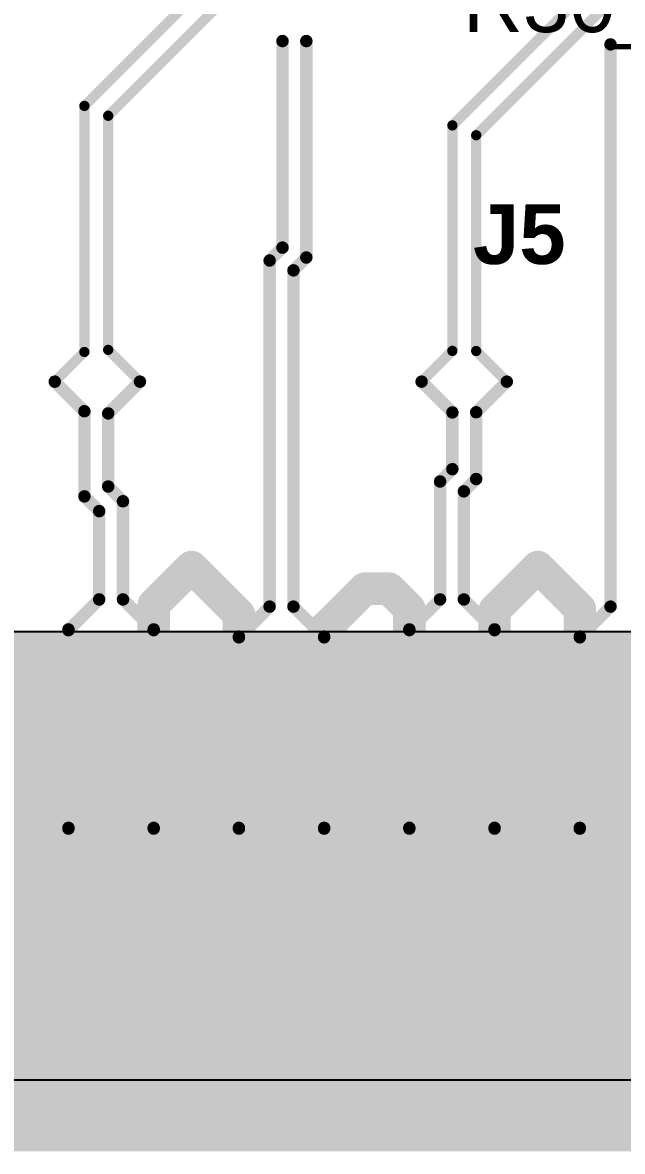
# Model space of a CAD drawing. Header units: inches. Extents: x -1.3 to 11.9, y -6.8 to 4.2.
# Drawn here: x 2.562 to 2.839, y -0.19 to 0.332 of the extents above; entities that cross this region are included whole.
import ezdxf

# ---------------------------------------------------------------- set-up
doc = ezdxf.new("R2010")
doc.units = ezdxf.units.IN
doc.header["$MEASUREMENT"] = 0
for name, color, linetype in [('02_GND1', 76, 'Continuous'), ('04_GND2', 16, 'Continuous'), ('06_GND3', 216, 'Continuous'), ('08_GND4', 136, 'Continuous'), ('09_PWR1', 136, 'Continuous'), ('10_PWR2', 136, 'Continuous'), ('11_GND5', 136, 'Continuous'), ('13_GND6', 136, 'Continuous'), ('14_SIG5', 136, 'Continuous'), ('15_GND7', 136, 'Continuous'), ('Board', 76, 'Continuous'), ('BOTTOM', 5, 'Continuous'), ('Bottom Paste', 16, 'Continuous'), ('Bottom Solder', 6, 'Continuous'), ('TOP', 1, 'Continuous'), ('Top Overlay', 2, 'Continuous'), ('Top Paste', 8, 'Continuous'), ('Top Solder', 216, 'Continuous')]:
    doc.layers.add(name, color=color, linetype=linetype)
doc.styles.add('Arial', font='', dxfattribs={"height": 0.2})
doc.styles.add('Microsoft Sans Serif_Bold', font='', dxfattribs={"height": 0.2})
doc.styles.get('Arial').set_extended_font_data('Arial')
doc.styles.get('Microsoft Sans Serif_Bold').set_extended_font_data('Microsoft Sans Serif', bold=True)

# ---------------------------------------------------------------- blocks, each defined once
blk = doc.blocks.new('PCIE_8LANE_EDGE_316')
at = {"layer": 'BOTTOM'}
for points in [[(-0.21085, -0.03098), (-0.18285, -0.03098), (-0.18285, -0.19998), (-0.21085, -0.19998)], [(-0.17148, -0.03098), (-0.14348, -0.03098), (-0.14348, -0.19998), (-0.17148, -0.19998)], [(-0.13211, -0.03098), (-0.10411, -0.03098), (-0.10411, -0.19998), (-0.13211, -0.19998)], [(-0.09274, -0.03098), (-0.06474, -0.03098), (-0.06474, -0.19998), (-0.09274, -0.19998)], [(-0.05337, -0.03098), (-0.02537, -0.03098), (-0.02537, -0.19998), (-0.05337, -0.19998)], [(-0.014, -0.03098), (0.014, -0.03098), (0.014, -0.19998), (-0.014, -0.19998)], [(0.02537, -0.03098), (0.05337, -0.03098), (0.05337, -0.19998), (0.02537, -0.19998)]]:
    blk.add_hatch(color=5, dxfattribs=at).paths.add_polyline_path(points)
at = {"layer": 'Bottom Paste'}
for points in [[(-0.21085, -0.03098), (-0.18285, -0.03098), (-0.18285, -0.19998), (-0.21085, -0.19998)], [(-0.17148, -0.03098), (-0.14348, -0.03098), (-0.14348, -0.19998), (-0.17148, -0.19998)], [(-0.13211, -0.03098), (-0.10411, -0.03098), (-0.10411, -0.19998), (-0.13211, -0.19998)], [(-0.09274, -0.03098), (-0.06474, -0.03098), (-0.06474, -0.19998), (-0.09274, -0.19998)], [(-0.05337, -0.03098), (-0.02537, -0.03098), (-0.02537, -0.19998), (-0.05337, -0.19998)], [(-0.014, -0.03098), (0.014, -0.03098), (0.014, -0.19998), (-0.014, -0.19998)], [(0.02537, -0.03098), (0.05337, -0.03098), (0.05337, -0.19998), (0.02537, -0.19998)]]:
    blk.add_hatch(color=16, dxfattribs=at).paths.add_polyline_path(points)
at = {"layer": 'Bottom Solder'}
for points in [[(-0.21485, -0.02698), (-0.17885, -0.02698), (-0.17885, -0.20398), (-0.21485, -0.20398)], [(-0.17548, -0.02698), (-0.13948, -0.02698), (-0.13948, -0.20398), (-0.17548, -0.20398)], [(-0.13611, -0.02698), (-0.10011, -0.02698), (-0.10011, -0.20398), (-0.13611, -0.20398)], [(-0.09674, -0.02698), (-0.06074, -0.02698), (-0.06074, -0.20398), (-0.09674, -0.20398)], [(-0.05737, -0.02698), (-0.02137, -0.02698), (-0.02137, -0.20398), (-0.05737, -0.20398)], [(-0.018, -0.02698), (0.018, -0.02698), (0.018, -0.20398), (-0.018, -0.20398)], [(0.02137, -0.02698), (0.05737, -0.02698), (0.05737, -0.20398), (0.02137, -0.20398)]]:
    blk.add_hatch(color=6, dxfattribs=at).paths.add_polyline_path(points)
at = {"layer": 'TOP'}
for points in [[(-0.21085, -0.03098), (-0.18285, -0.03098), (-0.18285, -0.19998), (-0.21085, -0.19998)], [(-0.17148, -0.03098), (-0.14348, -0.03098), (-0.14348, -0.19998), (-0.17148, -0.19998)], [(-0.13211, -0.03098), (-0.10411, -0.03098), (-0.10411, -0.19998), (-0.13211, -0.19998)], [(-0.09274, -0.03098), (-0.06474, -0.03098), (-0.06474, -0.19998), (-0.09274, -0.19998)], [(-0.05337, -0.03098), (-0.02537, -0.03098), (-0.02537, -0.19998), (-0.05337, -0.19998)], [(-0.014, -0.03098), (0.014, -0.03098), (0.014, -0.19998), (-0.014, -0.19998)], [(0.02537, -0.03098), (0.05337, -0.03098), (0.05337, -0.19998), (0.02537, -0.19998)]]:
    blk.add_hatch(color=1, dxfattribs=at).paths.add_polyline_path(points)
at = {"layer": 'Top Paste'}
for points in [[(-0.21085, -0.03098), (-0.18285, -0.03098), (-0.18285, -0.19998), (-0.21085, -0.19998)], [(-0.17148, -0.03098), (-0.14348, -0.03098), (-0.14348, -0.19998), (-0.17148, -0.19998)], [(-0.13211, -0.03098), (-0.10411, -0.03098), (-0.10411, -0.19998), (-0.13211, -0.19998)], [(-0.09274, -0.03098), (-0.06474, -0.03098), (-0.06474, -0.19998), (-0.09274, -0.19998)], [(-0.05337, -0.03098), (-0.02537, -0.03098), (-0.02537, -0.19998), (-0.05337, -0.19998)], [(-0.014, -0.03098), (0.014, -0.03098), (0.014, -0.19998), (-0.014, -0.19998)], [(0.02537, -0.03098), (0.05337, -0.03098), (0.05337, -0.19998), (0.02537, -0.19998)]]:
    blk.add_hatch(color=8, dxfattribs=at).paths.add_polyline_path(points)
at = {"layer": 'Top Solder'}
for points in [[(-0.21485, -0.02698), (-0.17885, -0.02698), (-0.17885, -0.20398), (-0.21485, -0.20398)], [(-0.17548, -0.02698), (-0.13948, -0.02698), (-0.13948, -0.20398), (-0.17548, -0.20398)], [(-0.13611, -0.02698), (-0.10011, -0.02698), (-0.10011, -0.20398), (-0.13611, -0.20398)], [(-0.09674, -0.02698), (-0.06074, -0.02698), (-0.06074, -0.20398), (-0.09674, -0.20398)], [(-0.05737, -0.02698), (-0.02137, -0.02698), (-0.02137, -0.20398), (-0.05737, -0.20398)], [(-0.018, -0.02698), (0.018, -0.02698), (0.018, -0.20398), (-0.018, -0.20398)], [(0.02137, -0.02698), (0.05737, -0.02698), (0.05737, -0.20398), (0.02137, -0.20398)]]:
    blk.add_hatch(color=216, dxfattribs=at).paths.add_polyline_path(points)

msp = doc.modelspace()

# ---------------------------------------------------------------- hatches: boundary and pattern name
at = {"layer": '02_GND1'}
msp.add_hatch(color=76, dxfattribs=at).paths.add_polyline_path([(1.765, -0.175), (3.81, -0.175), (3.81, 0.05), (1.765, 0.05)])
at = {"layer": '04_GND2'}
msp.add_hatch(color=16, dxfattribs=at).paths.add_polyline_path([(1.77, -0.18), (3.815, -0.18), (3.815, 0.05), (1.77, 0.05)])
at = {"layer": '06_GND3'}
msp.add_hatch(color=216, dxfattribs=at).paths.add_polyline_path([(1.77, -0.185), (3.815, -0.185), (3.815, 0.05), (1.77, 0.05)])
at = {"layer": '08_GND4'}
msp.add_hatch(color=136, dxfattribs=at).paths.add_polyline_path([(1.765, -0.185), (3.815, -0.185), (3.815, 0.05), (1.765, 0.05)])
at = {"layer": '09_PWR1'}
msp.add_hatch(color=136, dxfattribs=at).paths.add_polyline_path([(1.765, -0.19), (3.815, -0.19), (3.815, 0.05), (1.765, 0.05)])
at = {"layer": '10_PWR2'}
msp.add_hatch(color=136, dxfattribs=at).paths.add_polyline_path([(1.76, -0.19), (3.815, -0.19), (3.815, 0.05), (1.76, 0.05)])
at = {"layer": '11_GND5'}
msp.add_hatch(color=136, dxfattribs=at).paths.add_polyline_path([(1.76, -0.185), (3.815, -0.185), (3.815, 0.05), (1.76, 0.05)])
at = {"layer": '13_GND6'}
msp.add_hatch(color=136, dxfattribs=at).paths.add_polyline_path([(1.76, -0.185), (3.815, -0.185), (3.815, 0.05), (1.76, 0.05)])
at = {"layer": '15_GND7'}
msp.add_hatch(color=136, dxfattribs=at).paths.add_polyline_path([(1.765, -0.185), (3.815, -0.185), (3.815, 0.05), (1.765, 0.05)])
at = {"layer": 'Bottom Solder'}
msp.add_hatch(color=6, dxfattribs=at).paths.add_polyline_path([(1.748, -0.186), (3.82, -0.186), (3.82, 0.048), (1.748, 0.048)])
at = {"layer": 'Top Solder'}
msp.add_hatch(color=216, dxfattribs=at).paths.add_polyline_path([(1.749, -0.185), (3.815, -0.185), (3.815, 0.048), (1.749, 0.048)])

# ---------------------------------------------------------------- linework, layer by layer
at = {"layer": '02_GND1'}
msp.add_line((3.77121, 0.05), (2.30556, 0.05), dxfattribs=at)
msp.add_lwpolyline([(2.28598, -0.15748, 0.04, 0.04, 0), (3.79079, -0.15748, 0.04, 0.04, 0)], format="xyseb", dxfattribs=at)
at = {"layer": '04_GND2'}
msp.add_line((3.77121, 0.05), (2.30556, 0.05), dxfattribs=at)
msp.add_lwpolyline([(2.28598, -0.15748, 0.04, 0.04, 0), (3.79079, -0.15748, 0.04, 0.04, 0)], format="xyseb", dxfattribs=at)
at = {"layer": '06_GND3'}
msp.add_line((3.77121, 0.05), (2.30556, 0.05), dxfattribs=at)
msp.add_lwpolyline([(2.28598, -0.15748, 0.04, 0.04, 0), (3.79079, -0.15748, 0.04, 0.04, 0)], format="xyseb", dxfattribs=at)
at = {"layer": '08_GND4'}
msp.add_line((3.77121, 0.05), (2.30556, 0.05), dxfattribs=at)
msp.add_lwpolyline([(2.28598, -0.15748, 0.04, 0.04, 0), (3.79079, -0.15748, 0.04, 0.04, 0)], format="xyseb", dxfattribs=at)
at = {"layer": '09_PWR1'}
msp.add_line((3.77121, 0.05), (2.30556, 0.05), dxfattribs=at)
msp.add_lwpolyline([(2.28598, -0.15748, 0.04, 0.04, 0), (3.79079, -0.15748, 0.04, 0.04, 0)], format="xyseb", dxfattribs=at)
at = {"layer": '10_PWR2'}
msp.add_line((3.77121, 0.05), (2.30556, 0.05), dxfattribs=at)
msp.add_lwpolyline([(2.28598, -0.15748, 0.04, 0.04, 0), (3.79079, -0.15748, 0.04, 0.04, 0)], format="xyseb", dxfattribs=at)
at = {"layer": '11_GND5'}
msp.add_line((3.77121, 0.05), (2.30556, 0.05), dxfattribs=at)
msp.add_lwpolyline([(2.28598, -0.15748, 0.04, 0.04, 0), (3.79079, -0.15748, 0.04, 0.04, 0)], format="xyseb", dxfattribs=at)
at = {"layer": '13_GND6'}
msp.add_line((3.77121, 0.05), (2.30556, 0.05), dxfattribs=at)
msp.add_lwpolyline([(2.28598, -0.15748, 0.04, 0.04, 0), (3.79079, -0.15748, 0.04, 0.04, 0)], format="xyseb", dxfattribs=at)
at = {"layer": '14_SIG5'}
for points in [[(2.76048, 0.28403, 0.00475, 0.00475, 0), (2.85472, 0.37828, 0.00475, 0.00475, 0)], [(2.77148, 0.27948, 0.00475, 0.00475, 0), (2.8625, 0.3705, 0.00475, 0.00475, 0)], [(2.59048, 0.29303, 0.00475, 0.00475, 0), (2.66144, 0.364, 0.00475, 0.00475, 0)], [(2.60148, 0.28848, 0.00475, 0.00475, 0), (2.66922, 0.35622, 0.00475, 0.00475, 0)], [(2.59048, 0.17934, 0.00475, 0.00475, 0), (2.59048, 0.29303, 0.00475, 0.00475, 0)], [(2.60148, 0.18032, 0.00475, 0.00475, 0), (2.60148, 0.28848, 0.00475, 0.00475, 0)], [(2.76048, 0.17986, 0.00475, 0.00475, 0), (2.76048, 0.28403, 0.00475, 0.00475, 0)], [(2.77148, 0.1798, 0.00475, 0.00475, 0), (2.77148, 0.27948, 0.00475, 0.00475, 0)], [(2.60148, 0.18032, 0.00475, 0.00475, 0), (2.61615, 0.16564, 0.00475, 0.00475, 0)], [(2.57678, 0.16564, 0.00475, 0.00475, 0), (2.59048, 0.17934, 0.00475, 0.00475, 0)], [(2.74626, 0.16564, 0.00475, 0.00475, 0), (2.76048, 0.17986, 0.00475, 0.00475, 0)], [(2.77148, 0.1798, 0.00475, 0.00475, 0), (2.78563, 0.16564, 0.00475, 0.00475, 0)]]:
    msp.add_lwpolyline(points, format="xyseb", dxfattribs=at)
for points in [[(2.58929, 0.29303, 0.00237, 0.00237, 1), (2.59166, 0.29303, 0.00237, 0.00237, 1)], [(2.58929, 0.29303, 0.00237, 0.00237, 1), (2.59166, 0.29303, 0.00237, 0.00237, 1)], [(2.60029, 0.28848, 0.00237, 0.00237, 1), (2.60266, 0.28848, 0.00237, 0.00237, 1)], [(2.60029, 0.28848, 0.00237, 0.00237, 1), (2.60266, 0.28848, 0.00237, 0.00237, 1)], [(2.75929, 0.28403, 0.00237, 0.00237, 1), (2.76166, 0.28403, 0.00237, 0.00237, 1)], [(2.75929, 0.28403, 0.00237, 0.00237, 1), (2.76166, 0.28403, 0.00237, 0.00237, 1)], [(2.77029, 0.27948, 0.00237, 0.00237, 1), (2.77266, 0.27948, 0.00237, 0.00237, 1)], [(2.77029, 0.27948, 0.00237, 0.00237, 1), (2.77266, 0.27948, 0.00237, 0.00237, 1)], [(2.60029, 0.18032, 0.00237, 0.00237, 1), (2.60266, 0.18032, 0.00237, 0.00237, 1)], [(2.60029, 0.18032, 0.00237, 0.00237, 1), (2.60266, 0.18032, 0.00237, 0.00237, 1)], [(2.58929, 0.17934, 0.00237, 0.00237, 1), (2.59166, 0.17934, 0.00237, 0.00237, 1)], [(2.58929, 0.17934, 0.00237, 0.00237, 1), (2.59166, 0.17934, 0.00237, 0.00237, 1)], [(2.75929, 0.17986, 0.00237, 0.00237, 1), (2.76166, 0.17986, 0.00237, 0.00237, 1)], [(2.75929, 0.17986, 0.00237, 0.00237, 1), (2.76166, 0.17986, 0.00237, 0.00237, 1)], [(2.77029, 0.1798, 0.00237, 0.00237, 1), (2.77266, 0.1798, 0.00237, 0.00237, 1)], [(2.77029, 0.1798, 0.00237, 0.00237, 1), (2.77266, 0.1798, 0.00237, 0.00237, 1)], [(2.5756, 0.16564, 0.00237, 0.00237, 1), (2.57797, 0.16564, 0.00237, 0.00237, 1)], [(2.61497, 0.16564, 0.00237, 0.00237, 1), (2.61734, 0.16564, 0.00237, 0.00237, 1)], [(2.74508, 0.16564, 0.00237, 0.00237, 1), (2.74745, 0.16564, 0.00237, 0.00237, 1)], [(2.78445, 0.16564, 0.00237, 0.00237, 1), (2.78682, 0.16564, 0.00237, 0.00237, 1)]]:
    msp.add_lwpolyline(points, format="xyseb", close=True, dxfattribs=at)
at = {"layer": '15_GND7'}
msp.add_line((3.77121, 0.05), (2.30556, 0.05), dxfattribs=at)
msp.add_lwpolyline([(2.28598, -0.15748, 0.04, 0.04, 0), (3.79079, -0.15748, 0.04, 0.04, 0)], format="xyseb", dxfattribs=at)
at = {"layer": 'Board'}
msp.add_lwpolyline([(2.28598, -0.15697, 0.001, 0.001, 0), (3.79079, -0.15697, 0.001, 0.001, 0)], format="xyseb", dxfattribs=at)
at = {"layer": 'BOTTOM'}
for points in [[(2.682, 0.22756, 0.00575, 0.00575, 0), (2.682, 0.323, 0.00575, 0.00575, 0)], [(2.693, 0.223, 0.00575, 0.00575, 0), (2.693, 0.323, 0.00575, 0.00575, 0)], [(2.83354, 0.0617, 0.00575, 0.00575, 0), (2.83354, 0.32146, 0.00575, 0.00575, 0)], [(2.67606, 0.22161, 0.00575, 0.00575, 0), (2.682, 0.22756, 0.00575, 0.00575, 0)], [(2.67606, 0.0617, 0.00575, 0.00575, 0), (2.67606, 0.22161, 0.00575, 0.00575, 0)], [(2.68706, 0.21706, 0.00575, 0.00575, 0), (2.693, 0.223, 0.00575, 0.00575, 0)], [(2.68706, 0.0617, 0.00575, 0.00575, 0), (2.68706, 0.21706, 0.00575, 0.00575, 0)], [(2.6225, 0.0625, 0.015, 0.015, 0), (2.64, 0.08, 0.015, 0.015, 0)], [(2.77998, 0.05998, 0.015, 0.015, 0), (2.8, 0.08, 0.015, 0.015, 0)], [(2.72, 0.07, 0.015, 0.015, 0), (2.73122, 0.07, 0.015, 0.015, 0)], [(2.73122, 0.07, 0.015, 0.015, 0), (2.74061, 0.06061, 0.015, 0.015, 0)], [(2.6225, -0.04086, 0.015, 0.015, 0), (2.6225, 0.0625, 0.015, 0.015, 0)], [(2.74061, -0.04086, 0.015, 0.015, 0), (2.74061, 0.06061, 0.015, 0.015, 0)], [(2.66187, 0.04752, 0.00575, 0.00575, 0), (2.67606, 0.0617, 0.00575, 0.00575, 0)], [(2.68706, 0.0617, 0.00575, 0.00575, 0), (2.70124, 0.04752, 0.00575, 0.00575, 0)], [(2.77998, -0.04086, 0.015, 0.015, 0), (2.77998, 0.05998, 0.015, 0.015, 0)], [(2.81935, 0.04752, 0.00575, 0.00575, 0), (2.83354, 0.0617, 0.00575, 0.00575, 0)], [(2.66187, -0.04051, 0.00575, 0.00575, 0), (2.66187, 0.04786, 0.00575, 0.00575, 0)], [(2.66187, -0.04086, 0.00575, 0.00575, 0), (2.66187, 0.04752, 0.00575, 0.00575, 0)], [(2.70124, -0.04051, 0.00575, 0.00575, 0), (2.70124, 0.04786, 0.00575, 0.00575, 0)], [(2.70124, -0.04086, 0.00575, 0.00575, 0), (2.70124, 0.04752, 0.00575, 0.00575, 0)], [(2.81935, -0.04051, 0.00575, 0.00575, 0), (2.81935, 0.04786, 0.00575, 0.00575, 0)], [(2.81935, -0.04086, 0.00575, 0.00575, 0), (2.81935, 0.04752, 0.00575, 0.00575, 0)]]:
    msp.add_lwpolyline(points, format="xyseb", dxfattribs=at)
for points in [[(2.68056, 0.323, 0.00287, 0.00287, 1), (2.68344, 0.323, 0.00287, 0.00287, 1)], [(2.69156, 0.323, 0.00287, 0.00287, 1), (2.69444, 0.323, 0.00287, 0.00287, 1)], [(2.8321, 0.32146, 0.00287, 0.00287, 1), (2.83497, 0.32146, 0.00287, 0.00287, 1)], [(2.68056, 0.22756, 0.00287, 0.00287, 1), (2.68344, 0.22756, 0.00287, 0.00287, 1)], [(2.68056, 0.22756, 0.00287, 0.00287, 1), (2.68344, 0.22756, 0.00287, 0.00287, 1)], [(2.67462, 0.22161, 0.00287, 0.00287, 1), (2.67749, 0.22161, 0.00287, 0.00287, 1)], [(2.67462, 0.22161, 0.00287, 0.00287, 1), (2.67749, 0.22161, 0.00287, 0.00287, 1)], [(2.69156, 0.223, 0.00287, 0.00287, 1), (2.69444, 0.223, 0.00287, 0.00287, 1)], [(2.69156, 0.223, 0.00287, 0.00287, 1), (2.69444, 0.223, 0.00287, 0.00287, 1)], [(2.68562, 0.21706, 0.00287, 0.00287, 1), (2.68849, 0.21706, 0.00287, 0.00287, 1)], [(2.68562, 0.21706, 0.00287, 0.00287, 1), (2.68849, 0.21706, 0.00287, 0.00287, 1)], [(2.63625, 0.08, 0.0075, 0.0075, 1), (2.64375, 0.08, 0.0075, 0.0075, 1)], [(2.79625, 0.08, 0.0075, 0.0075, 1), (2.80375, 0.08, 0.0075, 0.0075, 1)], [(2.71625, 0.07, 0.0075, 0.0075, 1), (2.72375, 0.07, 0.0075, 0.0075, 1)], [(2.72747, 0.07, 0.0075, 0.0075, 1), (2.73497, 0.07, 0.0075, 0.0075, 1)], [(2.72747, 0.07, 0.0075, 0.0075, 1), (2.73497, 0.07, 0.0075, 0.0075, 1)], [(2.61875, 0.0625, 0.0075, 0.0075, 1), (2.62625, 0.0625, 0.0075, 0.0075, 1)], [(2.61875, 0.0625, 0.0075, 0.0075, 1), (2.62625, 0.0625, 0.0075, 0.0075, 1)], [(2.73686, 0.06061, 0.0075, 0.0075, 1), (2.74436, 0.06061, 0.0075, 0.0075, 1)], [(2.73686, 0.06061, 0.0075, 0.0075, 1), (2.74436, 0.06061, 0.0075, 0.0075, 1)], [(2.67462, 0.0617, 0.00287, 0.00287, 1), (2.67749, 0.0617, 0.00287, 0.00287, 1)], [(2.67462, 0.0617, 0.00287, 0.00287, 1), (2.67749, 0.0617, 0.00287, 0.00287, 1)], [(2.68562, 0.0617, 0.00287, 0.00287, 1), (2.68849, 0.0617, 0.00287, 0.00287, 1)], [(2.68562, 0.0617, 0.00287, 0.00287, 1), (2.68849, 0.0617, 0.00287, 0.00287, 1)], [(2.77623, 0.05998, 0.0075, 0.0075, 1), (2.78373, 0.05998, 0.0075, 0.0075, 1)], [(2.77623, 0.05998, 0.0075, 0.0075, 1), (2.78373, 0.05998, 0.0075, 0.0075, 1)], [(2.8321, 0.0617, 0.00287, 0.00287, 1), (2.83497, 0.0617, 0.00287, 0.00287, 1)], [(2.8321, 0.0617, 0.00287, 0.00287, 1), (2.83497, 0.0617, 0.00287, 0.00287, 1)], [(2.66043, 0.04786, 0.00287, 0.00287, 1), (2.66331, 0.04786, 0.00287, 0.00287, 1)], [(2.66043, 0.04752, 0.00287, 0.00287, 1), (2.66331, 0.04752, 0.00287, 0.00287, 1)], [(2.66043, 0.04752, 0.00287, 0.00287, 1), (2.66331, 0.04752, 0.00287, 0.00287, 1)], [(2.6998, 0.04786, 0.00287, 0.00287, 1), (2.70268, 0.04786, 0.00287, 0.00287, 1)], [(2.6998, 0.04752, 0.00287, 0.00287, 1), (2.70268, 0.04752, 0.00287, 0.00287, 1)], [(2.6998, 0.04752, 0.00287, 0.00287, 1), (2.70268, 0.04752, 0.00287, 0.00287, 1)], [(2.81791, 0.04786, 0.00287, 0.00287, 1), (2.82079, 0.04786, 0.00287, 0.00287, 1)], [(2.81791, 0.04752, 0.00287, 0.00287, 1), (2.82079, 0.04752, 0.00287, 0.00287, 1)], [(2.81791, 0.04752, 0.00287, 0.00287, 1), (2.82079, 0.04752, 0.00287, 0.00287, 1)], [(2.61875, -0.04086, 0.0075, 0.0075, 1), (2.62625, -0.04086, 0.0075, 0.0075, 1)], [(2.73686, -0.04086, 0.0075, 0.0075, 1), (2.74436, -0.04086, 0.0075, 0.0075, 1)], [(2.77623, -0.04086, 0.0075, 0.0075, 1), (2.78373, -0.04086, 0.0075, 0.0075, 1)], [(2.66043, -0.04051, 0.00287, 0.00287, 1), (2.66331, -0.04051, 0.00287, 0.00287, 1)], [(2.66043, -0.04086, 0.00287, 0.00287, 1), (2.66331, -0.04086, 0.00287, 0.00287, 1)], [(2.6998, -0.04051, 0.00287, 0.00287, 1), (2.70268, -0.04051, 0.00287, 0.00287, 1)], [(2.6998, -0.04086, 0.00287, 0.00287, 1), (2.70268, -0.04086, 0.00287, 0.00287, 1)], [(2.81791, -0.04051, 0.00287, 0.00287, 1), (2.82079, -0.04051, 0.00287, 0.00287, 1)], [(2.81791, -0.04086, 0.00287, 0.00287, 1), (2.82079, -0.04086, 0.00287, 0.00287, 1)]]:
    msp.add_lwpolyline(points, format="xyseb", close=True, dxfattribs=at)
at = {"layer": 'TOP'}
for points in [[(2.57678, 0.16564, 0.00575, 0.00575, 0), (2.59048, 0.15195, 0.00575, 0.00575, 0)], [(2.60148, 0.15097, 0.00575, 0.00575, 0), (2.61615, 0.16564, 0.00575, 0.00575, 0)], [(2.74626, 0.16564, 0.00575, 0.00575, 0), (2.76048, 0.15143, 0.00575, 0.00575, 0)], [(2.77148, 0.15149, 0.00575, 0.00575, 0), (2.78563, 0.16564, 0.00575, 0.00575, 0)], [(2.59048, 0.11264, 0.00575, 0.00575, 0), (2.59048, 0.15195, 0.00575, 0.00575, 0)], [(2.60148, 0.1172, 0.00575, 0.00575, 0), (2.60148, 0.15097, 0.00575, 0.00575, 0)], [(2.76048, 0.1252, 0.00575, 0.00575, 0), (2.76048, 0.15143, 0.00575, 0.00575, 0)], [(2.77148, 0.12065, 0.00575, 0.00575, 0), (2.77148, 0.15149, 0.00575, 0.00575, 0)], [(2.75479, 0.11951, 0.00575, 0.00575, 0), (2.76048, 0.1252, 0.00575, 0.00575, 0)], [(2.60148, 0.1172, 0.00575, 0.00575, 0), (2.60831, 0.11037, 0.00575, 0.00575, 0)], [(2.75479, 0.06502, 0.00575, 0.00575, 0), (2.75479, 0.11951, 0.00575, 0.00575, 0)], [(2.76579, 0.11496, 0.00575, 0.00575, 0), (2.77148, 0.12065, 0.00575, 0.00575, 0)], [(2.59048, 0.11264, 0.00575, 0.00575, 0), (2.59731, 0.10581, 0.00575, 0.00575, 0)], [(2.76579, 0.06502, 0.00575, 0.00575, 0), (2.76579, 0.11496, 0.00575, 0.00575, 0)], [(2.60831, 0.06502, 0.00575, 0.00575, 0), (2.60831, 0.11037, 0.00575, 0.00575, 0)], [(2.59731, 0.06502, 0.00575, 0.00575, 0), (2.59731, 0.10581, 0.00575, 0.00575, 0)], [(2.64, 0.08, 0.015, 0.015, 0), (2.66187, 0.05813, 0.015, 0.015, 0)], [(2.8, 0.08, 0.015, 0.015, 0), (2.81935, 0.06065, 0.015, 0.015, 0)], [(2.70124, 0.05124, 0.015, 0.015, 0), (2.72, 0.07, 0.015, 0.015, 0)], [(2.58312, 0.05084, 0.00575, 0.00575, 0), (2.59731, 0.06502, 0.00575, 0.00575, 0)], [(2.60831, 0.06502, 0.00575, 0.00575, 0), (2.62249, 0.05084, 0.00575, 0.00575, 0)], [(2.7406, 0.05084, 0.00575, 0.00575, 0), (2.75479, 0.06502, 0.00575, 0.00575, 0)], [(2.76579, 0.06502, 0.00575, 0.00575, 0), (2.77997, 0.05084, 0.00575, 0.00575, 0)], [(2.81935, -0.04086, 0.015, 0.015, 0), (2.81935, 0.06065, 0.015, 0.015, 0)], [(2.66187, -0.04086, 0.015, 0.015, 0), (2.66187, 0.05813, 0.015, 0.015, 0)], [(2.70124, -0.04051, 0.015, 0.015, 0), (2.70124, 0.05159, 0.015, 0.015, 0)], [(2.70124, -0.04086, 0.015, 0.015, 0), (2.70124, 0.05124, 0.015, 0.015, 0)], [(2.58312, -0.04051, 0.00575, 0.00575, 0), (2.58312, 0.05118, 0.00575, 0.00575, 0)], [(2.58312, -0.04086, 0.00575, 0.00575, 0), (2.58312, 0.05084, 0.00575, 0.00575, 0)], [(2.62249, -0.04051, 0.00575, 0.00575, 0), (2.62249, 0.05118, 0.00575, 0.00575, 0)], [(2.62249, -0.04086, 0.00575, 0.00575, 0), (2.62249, 0.05084, 0.00575, 0.00575, 0)], [(2.7406, -0.04051, 0.00575, 0.00575, 0), (2.7406, 0.05118, 0.00575, 0.00575, 0)], [(2.7406, -0.04086, 0.00575, 0.00575, 0), (2.7406, 0.05084, 0.00575, 0.00575, 0)], [(2.77997, -0.04051, 0.00575, 0.00575, 0), (2.77997, 0.05118, 0.00575, 0.00575, 0)], [(2.77997, -0.04086, 0.00575, 0.00575, 0), (2.77997, 0.05084, 0.00575, 0.00575, 0)]]:
    msp.add_lwpolyline(points, format="xyseb", dxfattribs=at)
for points in [[(2.57535, 0.16564, 0.00287, 0.00287, 1), (2.57822, 0.16564, 0.00287, 0.00287, 1)], [(2.61472, 0.16564, 0.00287, 0.00287, 1), (2.61759, 0.16564, 0.00287, 0.00287, 1)], [(2.74483, 0.16564, 0.00287, 0.00287, 1), (2.7477, 0.16564, 0.00287, 0.00287, 1)], [(2.7842, 0.16564, 0.00287, 0.00287, 1), (2.78707, 0.16564, 0.00287, 0.00287, 1)], [(2.58904, 0.15195, 0.00287, 0.00287, 1), (2.59191, 0.15195, 0.00287, 0.00287, 1)], [(2.58904, 0.15195, 0.00287, 0.00287, 1), (2.59191, 0.15195, 0.00287, 0.00287, 1)], [(2.60004, 0.15097, 0.00287, 0.00287, 1), (2.60291, 0.15097, 0.00287, 0.00287, 1)], [(2.60004, 0.15097, 0.00287, 0.00287, 1), (2.60291, 0.15097, 0.00287, 0.00287, 1)], [(2.75904, 0.15143, 0.00287, 0.00287, 1), (2.76191, 0.15143, 0.00287, 0.00287, 1)], [(2.75904, 0.15143, 0.00287, 0.00287, 1), (2.76191, 0.15143, 0.00287, 0.00287, 1)], [(2.77004, 0.15149, 0.00287, 0.00287, 1), (2.77291, 0.15149, 0.00287, 0.00287, 1)], [(2.77004, 0.15149, 0.00287, 0.00287, 1), (2.77291, 0.15149, 0.00287, 0.00287, 1)], [(2.75904, 0.1252, 0.00287, 0.00287, 1), (2.76191, 0.1252, 0.00287, 0.00287, 1)], [(2.75904, 0.1252, 0.00287, 0.00287, 1), (2.76191, 0.1252, 0.00287, 0.00287, 1)], [(2.60004, 0.1172, 0.00287, 0.00287, 1), (2.60291, 0.1172, 0.00287, 0.00287, 1)], [(2.60004, 0.1172, 0.00287, 0.00287, 1), (2.60291, 0.1172, 0.00287, 0.00287, 1)], [(2.75335, 0.11951, 0.00287, 0.00287, 1), (2.75623, 0.11951, 0.00287, 0.00287, 1)], [(2.75335, 0.11951, 0.00287, 0.00287, 1), (2.75623, 0.11951, 0.00287, 0.00287, 1)], [(2.77004, 0.12065, 0.00287, 0.00287, 1), (2.77291, 0.12065, 0.00287, 0.00287, 1)], [(2.77004, 0.12065, 0.00287, 0.00287, 1), (2.77291, 0.12065, 0.00287, 0.00287, 1)], [(2.58904, 0.11264, 0.00287, 0.00287, 1), (2.59191, 0.11264, 0.00287, 0.00287, 1)], [(2.58904, 0.11264, 0.00287, 0.00287, 1), (2.59191, 0.11264, 0.00287, 0.00287, 1)], [(2.76435, 0.11496, 0.00287, 0.00287, 1), (2.76722, 0.11496, 0.00287, 0.00287, 1)], [(2.76435, 0.11496, 0.00287, 0.00287, 1), (2.76722, 0.11496, 0.00287, 0.00287, 1)], [(2.60687, 0.11037, 0.00287, 0.00287, 1), (2.60975, 0.11037, 0.00287, 0.00287, 1)], [(2.60687, 0.11037, 0.00287, 0.00287, 1), (2.60975, 0.11037, 0.00287, 0.00287, 1)], [(2.59587, 0.10581, 0.00287, 0.00287, 1), (2.59875, 0.10581, 0.00287, 0.00287, 1)], [(2.59587, 0.10581, 0.00287, 0.00287, 1), (2.59875, 0.10581, 0.00287, 0.00287, 1)], [(2.63625, 0.08, 0.0075, 0.0075, 1), (2.64375, 0.08, 0.0075, 0.0075, 1)], [(2.79625, 0.08, 0.0075, 0.0075, 1), (2.80375, 0.08, 0.0075, 0.0075, 1)], [(2.71625, 0.07, 0.0075, 0.0075, 1), (2.72375, 0.07, 0.0075, 0.0075, 1)], [(2.59587, 0.06502, 0.00287, 0.00287, 1), (2.59875, 0.06502, 0.00287, 0.00287, 1)], [(2.59587, 0.06502, 0.00287, 0.00287, 1), (2.59875, 0.06502, 0.00287, 0.00287, 1)], [(2.60687, 0.06502, 0.00287, 0.00287, 1), (2.60975, 0.06502, 0.00287, 0.00287, 1)], [(2.60687, 0.06502, 0.00287, 0.00287, 1), (2.60975, 0.06502, 0.00287, 0.00287, 1)], [(2.75335, 0.06502, 0.00287, 0.00287, 1), (2.75623, 0.06502, 0.00287, 0.00287, 1)], [(2.75335, 0.06502, 0.00287, 0.00287, 1), (2.75623, 0.06502, 0.00287, 0.00287, 1)], [(2.76435, 0.06502, 0.00287, 0.00287, 1), (2.76722, 0.06502, 0.00287, 0.00287, 1)], [(2.76435, 0.06502, 0.00287, 0.00287, 1), (2.76722, 0.06502, 0.00287, 0.00287, 1)], [(2.8156, 0.06065, 0.0075, 0.0075, 1), (2.8231, 0.06065, 0.0075, 0.0075, 1)], [(2.8156, 0.06065, 0.0075, 0.0075, 1), (2.8231, 0.06065, 0.0075, 0.0075, 1)], [(2.65812, 0.05813, 0.0075, 0.0075, 1), (2.66562, 0.05813, 0.0075, 0.0075, 1)], [(2.65812, 0.05813, 0.0075, 0.0075, 1), (2.66562, 0.05813, 0.0075, 0.0075, 1)], [(2.69749, 0.05159, 0.0075, 0.0075, 1), (2.70499, 0.05159, 0.0075, 0.0075, 1)], [(2.69749, 0.05124, 0.0075, 0.0075, 1), (2.70499, 0.05124, 0.0075, 0.0075, 1)], [(2.69749, 0.05124, 0.0075, 0.0075, 1), (2.70499, 0.05124, 0.0075, 0.0075, 1)], [(2.58168, 0.05118, 0.00287, 0.00287, 1), (2.58456, 0.05118, 0.00287, 0.00287, 1)], [(2.58168, 0.05084, 0.00287, 0.00287, 1), (2.58456, 0.05084, 0.00287, 0.00287, 1)], [(2.58168, 0.05084, 0.00287, 0.00287, 1), (2.58456, 0.05084, 0.00287, 0.00287, 1)], [(2.62106, 0.05118, 0.00287, 0.00287, 1), (2.62393, 0.05118, 0.00287, 0.00287, 1)], [(2.62106, 0.05084, 0.00287, 0.00287, 1), (2.62393, 0.05084, 0.00287, 0.00287, 1)], [(2.62106, 0.05084, 0.00287, 0.00287, 1), (2.62393, 0.05084, 0.00287, 0.00287, 1)], [(2.73916, 0.05118, 0.00287, 0.00287, 1), (2.74204, 0.05118, 0.00287, 0.00287, 1)], [(2.73916, 0.05084, 0.00287, 0.00287, 1), (2.74204, 0.05084, 0.00287, 0.00287, 1)], [(2.73916, 0.05084, 0.00287, 0.00287, 1), (2.74204, 0.05084, 0.00287, 0.00287, 1)], [(2.77854, 0.05118, 0.00287, 0.00287, 1), (2.78141, 0.05118, 0.00287, 0.00287, 1)], [(2.77854, 0.05084, 0.00287, 0.00287, 1), (2.78141, 0.05084, 0.00287, 0.00287, 1)], [(2.77854, 0.05084, 0.00287, 0.00287, 1), (2.78141, 0.05084, 0.00287, 0.00287, 1)], [(2.65812, -0.04086, 0.0075, 0.0075, 1), (2.66562, -0.04086, 0.0075, 0.0075, 1)], [(2.69749, -0.04051, 0.0075, 0.0075, 1), (2.70499, -0.04051, 0.0075, 0.0075, 1)], [(2.69749, -0.04086, 0.0075, 0.0075, 1), (2.70499, -0.04086, 0.0075, 0.0075, 1)], [(2.8156, -0.04086, 0.0075, 0.0075, 1), (2.8231, -0.04086, 0.0075, 0.0075, 1)], [(2.58168, -0.04051, 0.00287, 0.00287, 1), (2.58456, -0.04051, 0.00287, 0.00287, 1)], [(2.58168, -0.04086, 0.00287, 0.00287, 1), (2.58456, -0.04086, 0.00287, 0.00287, 1)], [(2.62106, -0.04051, 0.00287, 0.00287, 1), (2.62393, -0.04051, 0.00287, 0.00287, 1)], [(2.62106, -0.04086, 0.00287, 0.00287, 1), (2.62393, -0.04086, 0.00287, 0.00287, 1)], [(2.73916, -0.04051, 0.00287, 0.00287, 1), (2.74204, -0.04051, 0.00287, 0.00287, 1)], [(2.73916, -0.04086, 0.00287, 0.00287, 1), (2.74204, -0.04086, 0.00287, 0.00287, 1)], [(2.77854, -0.04051, 0.00287, 0.00287, 1), (2.78141, -0.04051, 0.00287, 0.00287, 1)], [(2.77854, -0.04086, 0.00287, 0.00287, 1), (2.78141, -0.04086, 0.00287, 0.00287, 1)]]:
    msp.add_lwpolyline(points, format="xyseb", close=True, dxfattribs=at)

# ---------------------------------------------------------------- block references
msp.add_blockref('PCIE_8LANE_EDGE_316', (2.77998, 0.07498))

# ---------------------------------------------------------------- texts
at = {"layer": 'Top Overlay'}
for s, style, p in [('R30_LS5', 'Arial', (2.76527, 0.32712)), ('J5', 'Microsoft Sans Serif_Bold', (2.77, 0.22))]:
    msp.add_text(s, height=0.027559, dxfattribs=dict(at, style=style)).set_placement(p)

doc.saveas('drawing.dxf')
